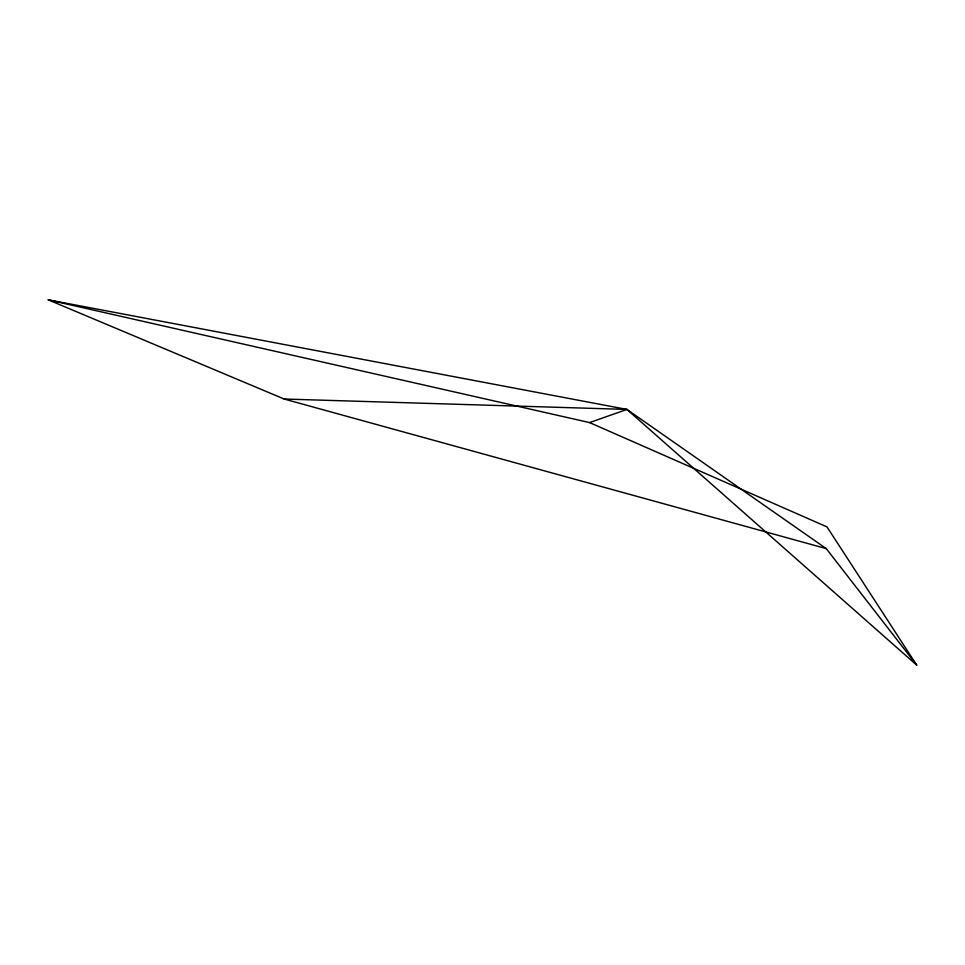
<?xml version="1.0" encoding="UTF-8"?>
<svg xmlns="http://www.w3.org/2000/svg" width="965" height="965" viewBox="0 0 965 965"><rect width="100%" height="100%" fill="white"/><g stroke="black" fill="none" stroke-linecap="round" stroke-linejoin="round"><path stroke-width="1.45" d="M48.25 299.838L589.591 422.586L626.924 409.425L826.233 548.603L916.75 665.162L626.924 409.425L48.25 299.838L284.168 399.028L826.233 548.603M284.168 399.028L626.924 409.425M589.591 422.586L827.005 526.914L916.75 665.162"/></g></svg>
